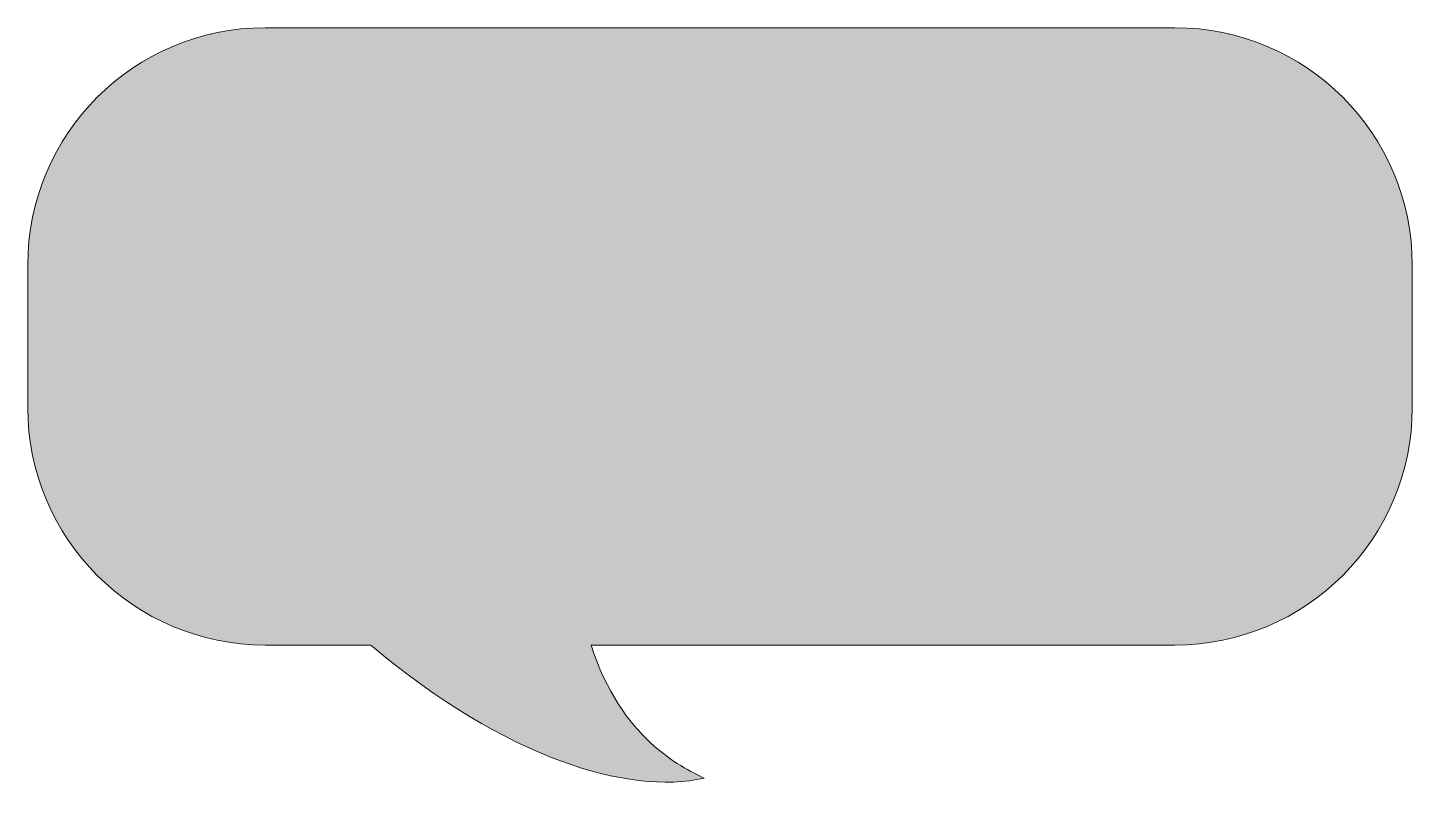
# Model space of a CAD drawing. Header units: inches. Extents: x 0 to 102, y -1 to 55.
import ezdxf

# ---------------------------------------------------------------- set-up
doc = ezdxf.new("R2010")
doc.units = ezdxf.units.IN
doc.header["$MEASUREMENT"] = 0
doc.layers.add('Layer 1', color=7, linetype='Continuous')

msp = doc.modelspace()

# ---------------------------------------------------------------- hatches: boundary and pattern name
at = {"layer": 'Layer 1', "true_color": 0xffffff}
h = msp.add_hatch(color=7, dxfattribs=at)
h.dxf.hatch_style = 2
edge = h.paths.add_edge_path()
edge.add_spline(control_points=[(84.18, 55.34), (84.18, 55.34), (17.42, 55.34), (17.42, 55.34), (7.8, 55.34), (0, 47.55), (0, 37.93), (0, 37.93), (0, 27.48), (0, 27.48), (0, 17.86), (7.8, 10.06), (17.42, 10.06), (17.42, 10.06), (25.16, 10.06), (25.16, 10.06), (25.2, 10.03), (25.24, 9.99), (25.29, 9.95), (35.06, 1.77), (44.05, -0.96), (49.64, 0.29), (47.92, 1.15), (43.56, 3.18), (41.34, 10.06), (41.34, 10.06), (84.18, 10.06), (84.18, 10.06), (93.8, 10.06), (101.6, 17.86), (101.6, 27.48), (101.6, 27.48), (101.6, 37.93), (101.6, 37.93), (101.6, 47.55), (93.8, 55.34), (84.18, 55.34)], knot_values=[0, 0, 0, 0, 1, 1, 1, 2, 2, 2, 3, 3, 3, 4, 4, 4, 5, 5, 5, 6, 6, 6, 7, 7, 7, 8, 8, 8, 9, 9, 9, 10, 10, 10, 11, 11, 11, 12, 12, 12, 12], degree=3, periodic=1)

# ---------------------------------------------------------------- linework, layer by layer
at = {"layer": 'Layer 1', "lineweight": 0}
msp.add_open_spline([(84.18, 55.34), (84.18, 55.34), (17.42, 55.34), (17.42, 55.34), (7.8, 55.34), (0, 47.55), (0, 37.93), (0, 37.93), (0, 27.48), (0, 27.48), (0, 17.86), (7.8, 10.06), (17.42, 10.06), (17.42, 10.06), (25.16, 10.06), (25.16, 10.06), (25.2, 10.03), (25.24, 9.99), (25.29, 9.95), (35.06, 1.77), (44.05, -0.96), (49.64, 0.29), (47.92, 1.15), (43.56, 3.18), (41.34, 10.06), (41.34, 10.06), (84.18, 10.06), (84.18, 10.06), (93.8, 10.06), (101.6, 17.86), (101.6, 27.48), (101.6, 27.48), (101.6, 37.93), (101.6, 37.93), (101.6, 47.55), (93.8, 55.34), (84.18, 55.34)], degree=3, knots=[0, 0, 0, 0, 1, 1, 1, 2, 2, 2, 3, 3, 3, 4, 4, 4, 5, 5, 5, 6, 6, 6, 7, 7, 7, 8, 8, 8, 9, 9, 9, 10, 10, 10, 11, 11, 11, 12, 12, 12, 12], dxfattribs=at)

doc.saveas('drawing.dxf')
